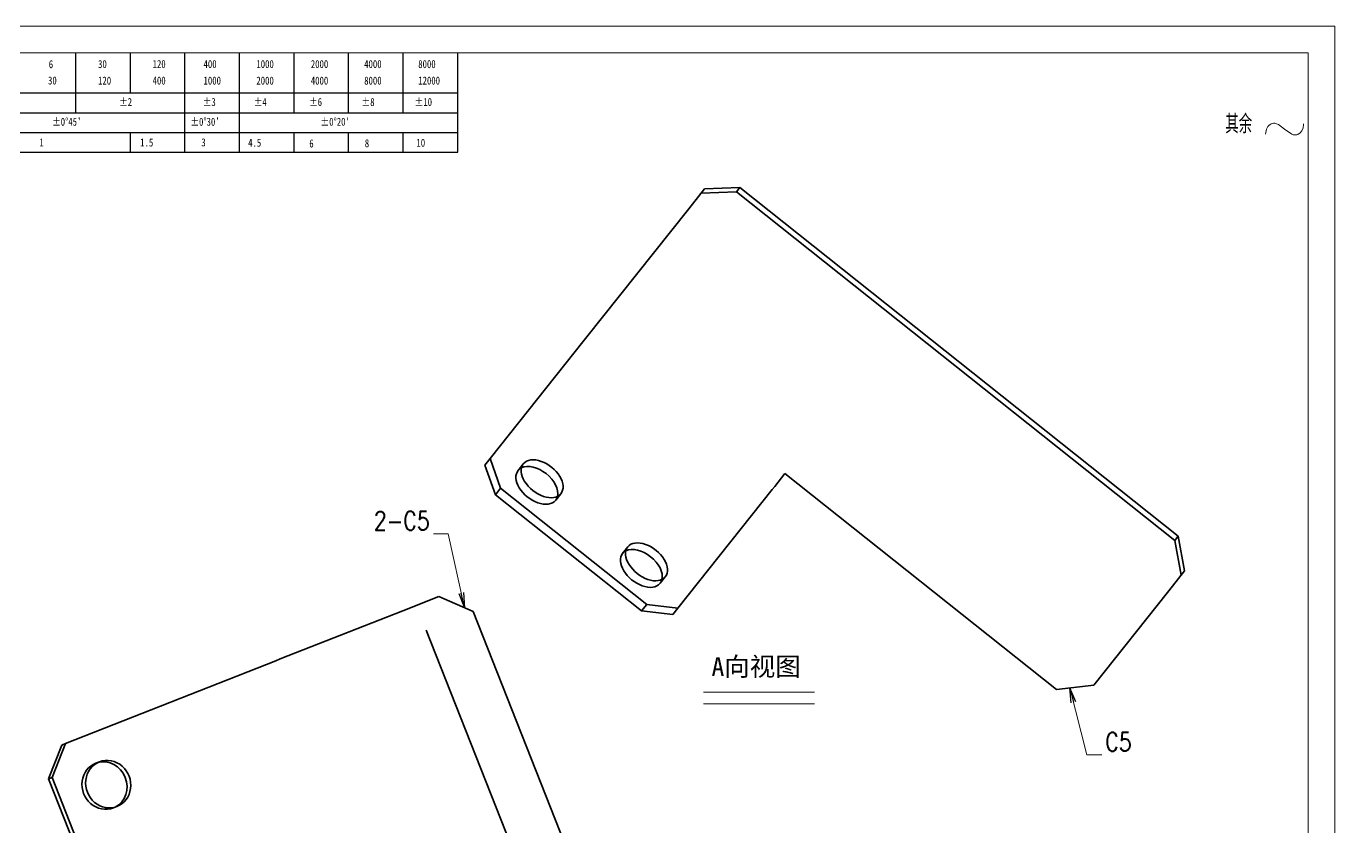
# Model space of a CAD drawing. Header units: inches. Extents: x 269 to 10986, y 1043 to 4337.
# Drawn here: x 452.8 to 698.1, y 1313.8 to 1463.8 of the extents above; entities that cross this region are included whole.
import ezdxf

# ---------------------------------------------------------------- set-up
doc = ezdxf.new("R2010")
doc.units = ezdxf.units.IN
doc.header["$MEASUREMENT"] = 0
doc.linetypes.add('DOT2', pattern=[0.125, 0, -0.125])
doc.layers.add('图\\M+19E79\\M+195B6\\M+18E9A', color=7, linetype='Continuous')
for name, color, linetype, lineweight in [('图框', 7, 'Continuous', 18), ('标注线', 3, 'Continuous', 18), ('粗实线', 7, 'Continuous', 35)]:
    doc.layers.add(name, color=color, linetype=linetype, lineweight=lineweight)
doc.layers.add('打印', color=7, linetype='Continuous', lineweight=15, plot=False)
doc.layers.add('打印-禁用', color=7, linetype='Continuous', lineweight=15, plot=False)
doc.styles.add('DIM', font='romans.shx', dxfattribs={"width": 0.8, "bigfont": 'bigfont.shx'})
doc.styles.add('国标', font='simfang.ttf', dxfattribs={"width": 0.8})
doc.styles.add('宋体', font='')
doc.styles.add('机械长仿宋', font='gbenor.shx', dxfattribs={"height": 1, "bigfont": 'gbcbig.shx'})
doc.styles.get('宋体').set_extended_font_data('SimSun')
doc.dimstyles.new('XR 1-1', dxfattribs={"dimtxt": 3.5, "dimasz": 2.5, "dimexe": 1, "dimexo": 0.625, "dimgap": 1.2, "dimtad": 1, "dimtoh": 1, "dimdsep": 46, "dimtxsty": 'DIM', "dimblk": 'OPEN', "dimcen": 0, "dimclrd": 8, "dimclre": 8, "dimclrt": 2, "dimazin": 2, "dimtfac": 0.5, "dimtmove": 0, "dimatfit": 3, "dimldrblk": 'OPEN', "dimfxl": 0, "dimtolj": 2, "dimlwd": 18, "dimlwe": 18, "dimarcsym": 0})

# ---------------------------------------------------------------- blocks, each defined once
blk = doc.blocks.new('GZDEH零件A3图框V01版')
at = {"layer": '图\\M+19E79\\M+195B6\\M+18E9A', "color": 9}
for p, q in [((3041.53, -1561.98), (3041.53, -1554.46)), ((3051.75, -1561.98), (3051.75, -1554.46)), ((3061.98, -1561.98), (3061.98, -1554.46)), ((3072.2, -1561.98), (3072.2, -1554.46)), ((3082.42, -1561.98), (3082.42, -1554.46)), ((3092.64, -1561.98), (3092.64, -1554.46)), ((3102.86, -1561.98), (3102.86, -1554.46)), ((3113.09, -1573.08), (3113.09, -1554.46)), ((2996.09, -1561.98), (3113.09, -1561.98)), ((3041.53, -1565.68), (3041.53, -1561.98)), ((3061.98, -1573.08), (3061.98, -1561.98)), ((3072.2, -1573.08), (3072.2, -1561.98)), ((3082.42, -1565.68), (3082.42, -1561.98)), ((3092.64, -1565.68), (3092.64, -1561.98)), ((3102.86, -1565.68), (3102.86, -1561.98)), ((2996.09, -1565.68), (3113.09, -1565.68)), ((2996.09, -1569.38), (3113.09, -1569.38)), ((3051.75, -1573.08), (3051.75, -1569.38)), ((3082.42, -1573.08), (3082.42, -1569.48)), ((3092.64, -1573.08), (3092.64, -1569.38)), ((3102.86, -1573.08), (3102.86, -1569.38)), ((2990.09, -1573.08), (3113.09, -1573.08))]:
    blk.add_line(p, q, dxfattribs=at)
at = {"layer": '图框', "linetype": 'Continuous'}
for p, q in [((3272.49, -1554.46), (2882.49, -1554.46)), ((3272.49, -1832.96), (3272.49, -1554.46))]:
    blk.add_line(p, q, dxfattribs=at)
at = {"layer": '打印-禁用', "linetype": 'Continuous'}
for p, q in [((3277.49, -1549.46), (2857.49, -1549.46)), ((3277.49, -1846.46), (3277.49, -1549.46))]:
    blk.add_line(p, q, dxfattribs=at)
at = {"layer": '图\\M+19E79\\M+195B6\\M+18E9A', "color": 9, "style": '国标', "width": 0.8}
for s, p in [('6', (3036.45, -1557.34)), ('30', (3045.69, -1557.31)), ('120', (3055.91, -1557.31)), ('400', (3065.46, -1557.31)), ('1000', (3075.36, -1557.31)), ('2000', (3085.57, -1557.31)), ('4000', (3095.57, -1557.31)), ('8000', (3105.7, -1557.31)), ('30', (3036.31, -1560.39)), ('120', (3045.69, -1560.41)), ('400', (3055.91, -1560.41)), ('1000', (3065.46, -1560.41)), ('2000', (3075.36, -1560.41)), ('4000', (3085.57, -1560.41)), ('8000', (3095.57, -1560.41)), ('12000', (3105.7, -1560.41)), ('±2', (3049.61, -1564.42)), ('±3', (3065.3, -1564.42)), ('±4', (3074.85, -1564.42)), ('±6', (3085.22, -1564.42)), ('±8', (3095.06, -1564.42)), ('±10', (3105.02, -1564.42)), ("±0%%D45'", (3037.06, -1568.12)), ("±0%%D30'", (3062.98, -1568.12)), ("±0%%D20'", (3087.38, -1568.12)), ('1', (3034.69, -1571.98)), ('1.5', (3053.59, -1572.01)), ('3', (3065.05, -1571.98)), ('4.5', (3073.82, -1572.05)), ('6', (3085.28, -1572.19)), ('8', (3095.68, -1572.15)), ('10', (3105.36, -1572.06))]:
    blk.add_text(s, height=1.5, dxfattribs=at).set_placement(p)
blk = doc.blocks.new('DEH A3')
at = {"layer": '图框'}
blk.add_blockref('GZDEH零件A3图框V01版', (-2857.49, 1846.46), dxfattribs=at)
blk = doc.blocks.new('其余不去材料')
at = {"layer": '标注线', "color": 2, "lineweight": 13}
for points in [[(0, 0.17), (0.01, 0.48), (0.07, 0.79), (0.16, 1.09), (0.28, 1.36), (0.44, 1.6), (0.62, 1.8), (0.82, 1.97), (1.04, 2.09), (1.26, 2.17), (1.49, 2.21), (1.72, 2.21), (1.94, 2.17), (2.37, 1.97), (2.41, 1.95)], [(2.41, 1.95), (3.55, 1.11), (4.7, 0.27)], [(4.7, 0.27), (4.91, 0.14), (5.14, 0.05), (5.37, 0), (5.6, 0), (5.82, 0.04), (6.04, 0.11), (6.45, 0.38), (6.79, 0.8), (7.02, 1.34), (7.11, 1.95), (7.11, 2.09)]]:
    blk.add_lwpolyline(points, dxfattribs=at)
at = {"layer": '标注线', "color": 7, "linetype": 'DOT2', "style": '机械长仿宋'}
blk.add_text('其余', height=3.5, dxfattribs=at).set_placement((-7.56, 0.3))
blk = doc.blocks.new('_Open')
at = {"color": 0, "linetype": 'ByBlock', "lineweight": -2}
for p, q in [((-1, 0.167), (0, 0)), ((-1, -0.167), (0, 0)), ((0, 0), (-1, 0))]:
    blk.add_line(p, q, dxfattribs=at)

msp = doc.modelspace()

# ---------------------------------------------------------------- linework, layer by layer
at = {"layer": '打印'}
msp.add_lwpolyline([(278.075, 1463.819), (698.075, 1463.819), (698.075, 1166.819), (278.075, 1166.819)], close=True, dxfattribs=at)
at = {"layer": '标注线'}
for p, q in [((579.717, 1338.99), (600.55, 1338.99)), ((579.717, 1336.794), (600.55, 1336.794))]:
    msp.add_line(p, q, dxfattribs=at)
at = {"layer": '粗实线', "ltscale": 0.090849}
for p, q in [((579.923, 1433.303), (577.661, 1430.459)), ((669.923, 1361.714), (667.661, 1358.87))]:
    msp.add_line(p, q, dxfattribs=at)
at = {"layer": '粗实线', "ltscale": 0.165359}
for p, q in [((579.3, 1432.521), (585.909, 1432.797)), ((586.531, 1433.58), (579.923, 1433.303)), ((668.083, 1367.433), (669.3, 1360.932)), ((668.705, 1368.216), (669.923, 1361.714))]:
    msp.add_line(p, q, dxfattribs=at)
at = {"layer": '粗实线', "ltscale": 0.025}
for p, q in [((585.909, 1432.797), (586.531, 1433.58)), ((668.083, 1367.433), (668.705, 1368.216))]:
    msp.add_line(p, q, dxfattribs=at)
at = {"layer": '粗实线'}
for p, q in [((668.083, 1367.433), (585.909, 1432.797)), ((668.705, 1368.216), (586.531, 1433.58)), ((576.727, 1429.285), (557.874, 1405.584)), ((539.734, 1382.779), (557.387, 1404.972)), ((645.884, 1339.525), (595.014, 1379.988)), ((568.126, 1354.218), (540.735, 1376.006)), ((569.101, 1355.442), (541.709, 1377.23)), ((592.604, 1376.959), (574.951, 1354.766)), ((652.909, 1340.325), (666.727, 1357.696)), ((524.821, 1354.829), (500.418, 1345.217)), ((575.088, 1256.403), (536.605, 1354.097)), ((566.277, 1252.933), (527.794, 1350.626)), ((460.178, 1329.366), (499.612, 1344.899)), ((469.827, 1290.175), (457, 1322.74)), ((470.509, 1290.444), (457.682, 1323.009))]:
    msp.add_line(p, q, dxfattribs=at)
at = {"layer": '粗实线', "ltscale": 0.0375}
for p, q in [((577.661, 1430.459), (576.727, 1429.285)), ((667.661, 1358.87), (666.727, 1357.696)), ((526.216, 1355.379), (524.821, 1354.829))]:
    msp.add_line(p, q, dxfattribs=at)
at = {"layer": '粗实线', "ltscale": 0.019565}
for p, q in [((557.874, 1405.584), (557.387, 1404.972)), ((592.604, 1376.959), (593.091, 1377.571))]:
    msp.add_line(p, q, dxfattribs=at)
at = {"layer": '粗实线', "ltscale": 0.03913}
for p, q in [((539.734, 1382.779), (538.76, 1381.554)), ((545.001, 1380.566), (545.976, 1381.791)), ((541.709, 1377.23), (540.735, 1376.006)), ((552.045, 1374.964), (553.019, 1376.189)), ((564.567, 1365.003), (565.541, 1366.228)), ((571.61, 1359.401), (572.585, 1360.626)), ((569.101, 1355.442), (568.126, 1354.218)), ((574.951, 1354.766), (573.977, 1353.541))]:
    msp.add_line(p, q, dxfattribs=at)
at = {"layer": '粗实线', "ltscale": 0.147242}
for p, q in [((540.735, 1376.006), (538.76, 1381.554)), ((539.734, 1382.779), (541.709, 1377.23)), ((568.126, 1354.218), (573.977, 1353.541)), ((569.101, 1355.442), (574.951, 1354.766))]:
    msp.add_line(p, q, dxfattribs=at)
at = {"layer": '粗实线', "ltscale": 0.077222}
msp.add_line((593.091, 1377.571), (595.014, 1379.988), dxfattribs=at)
at = {"layer": '粗实线', "ltscale": 0.104904}
msp.add_line((530.12, 1356.917), (526.216, 1355.379), dxfattribs=at)
at = {"layer": '粗实线', "ltscale": 0.176777}
for p, q in [((536.605, 1354.097), (530.12, 1356.917)), ((652.909, 1340.325), (645.884, 1339.525))]:
    msp.add_line(p, q, dxfattribs=at)
at = {"layer": '粗实线', "ltscale": 0.021663}
msp.add_line((500.418, 1345.217), (499.612, 1344.899), dxfattribs=at)
at = {"layer": '粗实线', "ltscale": 0.170737}
for p, q in [((457, 1322.74), (459.496, 1329.097)), ((460.178, 1329.366), (457.682, 1323.009))]:
    msp.add_line(p, q, dxfattribs=at)
at = {"layer": '粗实线', "ltscale": 0.018325}
for p, q in [((460.178, 1329.366), (459.496, 1329.097)), ((465.84, 1325.685), (466.522, 1325.953)), ((457.682, 1323.009), (457, 1322.74)), ((469.138, 1317.311), (469.82, 1317.58))]:
    msp.add_line(p, q, dxfattribs=at)
at = {"layer": '粗实线'}
for centre, major_axis, ratio, start_param, end_param in [((548.523, 1377.765), (3.522, -2.801), 0.6225146, 2.8584533, 3.141622), ((549.498, 1378.99), (-3.522, 2.801), 0.6225146, 0.0000293, 3.141622), ((548.523, 1377.765), (3.522, -2.801), 0.6225146, 0.2831398, 2.8584533), ((549.498, 1378.99), (-3.522, 2.801), 0.6225146, 5.2124633, 6.2832146), ((549.498, 1378.99), (-3.522, 2.801), 0.6225146, 3.141622, 5.2124633), ((548.523, 1377.765), (3.522, -2.801), 0.6225146, 3.141622, 5.2124633), ((548.523, 1377.765), (3.522, -2.801), 0.6225146, 5.2124633, 6.2832146), ((548.523, 1377.765), (3.522, -2.801), 0.6225146, 0.0000293, 0.2831398), ((569.063, 1363.427), (-3.522, 2.801), 0.6225146, 0.0000293, 3.141622), ((569.063, 1363.427), (-3.522, 2.801), 0.6225146, 5.2124633, 6.2832146), ((569.063, 1363.427), (-3.522, 2.801), 0.6225146, 3.141622, 5.2124633), ((568.088, 1362.202), (3.522, -2.801), 0.6225146, 3.141622, 5.2124633), ((568.088, 1362.202), (3.522, -2.801), 0.6225146, 2.8584533, 3.141622), ((568.088, 1362.202), (3.522, -2.801), 0.6225146, 0.2831398, 2.8584533), ((568.088, 1362.202), (3.522, -2.801), 0.6225146, 5.2124633, 6.2832146), ((568.088, 1362.202), (3.522, -2.801), 0.6225146, 0.0000293, 0.2831398), ((467.489, 1321.498), (1.649, -4.187), 0.9304176, 3.141622, 5.2124633), ((468.171, 1321.766), (-1.649, 4.187), 0.9304176, 0.0000293, 3.141622), ((467.489, 1321.498), (1.649, -4.187), 0.9304176, 3.0539445, 3.141622), ((467.489, 1321.498), (1.649, -4.187), 0.9304176, 0.0876386, 3.0539445), ((468.171, 1321.766), (-1.649, 4.187), 0.9304176, 5.2124633, 6.2832146), ((468.171, 1321.766), (-1.649, 4.187), 0.9304176, 3.141622, 5.2124633), ((467.489, 1321.498), (1.649, -4.187), 0.9304176, 5.2124633, 6.2832146), ((467.489, 1321.498), (1.649, -4.187), 0.9304176, 0.0000293, 0.0876386)]:
    msp.add_ellipse(centre, major_axis=major_axis, ratio=ratio, start_param=start_param, end_param=end_param, dxfattribs=at)

# ---------------------------------------------------------------- block references
at = {"layer": '图框'}
msp.add_blockref('DEH A3', (278.075, 1166.819), dxfattribs=at)
at = {"layer": '标注线'}
msp.add_blockref('其余不去材料', (685.106, 1443.431), dxfattribs=at)

# ---------------------------------------------------------------- texts
at = {"layer": '标注线', "color": 2, "char_height": 3.5, "style": 'DIM'}
for s, insert, attachment_point in [('\\A2;{\\Fromans,bigfont|c134;2-C5}', (528.413, 1369.39), 9), ('\\A2;{\\Fromans,bigfont|c134;C5}', (655.074, 1327.944), 7)]:
    msp.add_mtext(s, dxfattribs=dict(at, insert=insert, attachment_point=attachment_point))
at = {"layer": '标注线', "insert": (581.26, 1345.555), "char_height": 3.5, "width": 26.78692, "attachment_point": 1, "style": '宋体'}
msp.add_mtext('A向视图', dxfattribs=at)

# ---------------------------------------------------------------- leaders
at = {"layer": '标注线'}
for points in [[(534.929, 1354.826), (531.913, 1368.691), (529.113, 1368.691)], [(648.418, 1339.814), (651.575, 1327.244), (654.375, 1327.244)]]:
    msp.add_leader(points, dimstyle='XR 1-1', override={"dimasz": 2.8, "dimexe": 0.69965, "dimexo": 0.69965, "dimgap": 0.69965}, dxfattribs=at)

doc.saveas('drawing.dxf')
